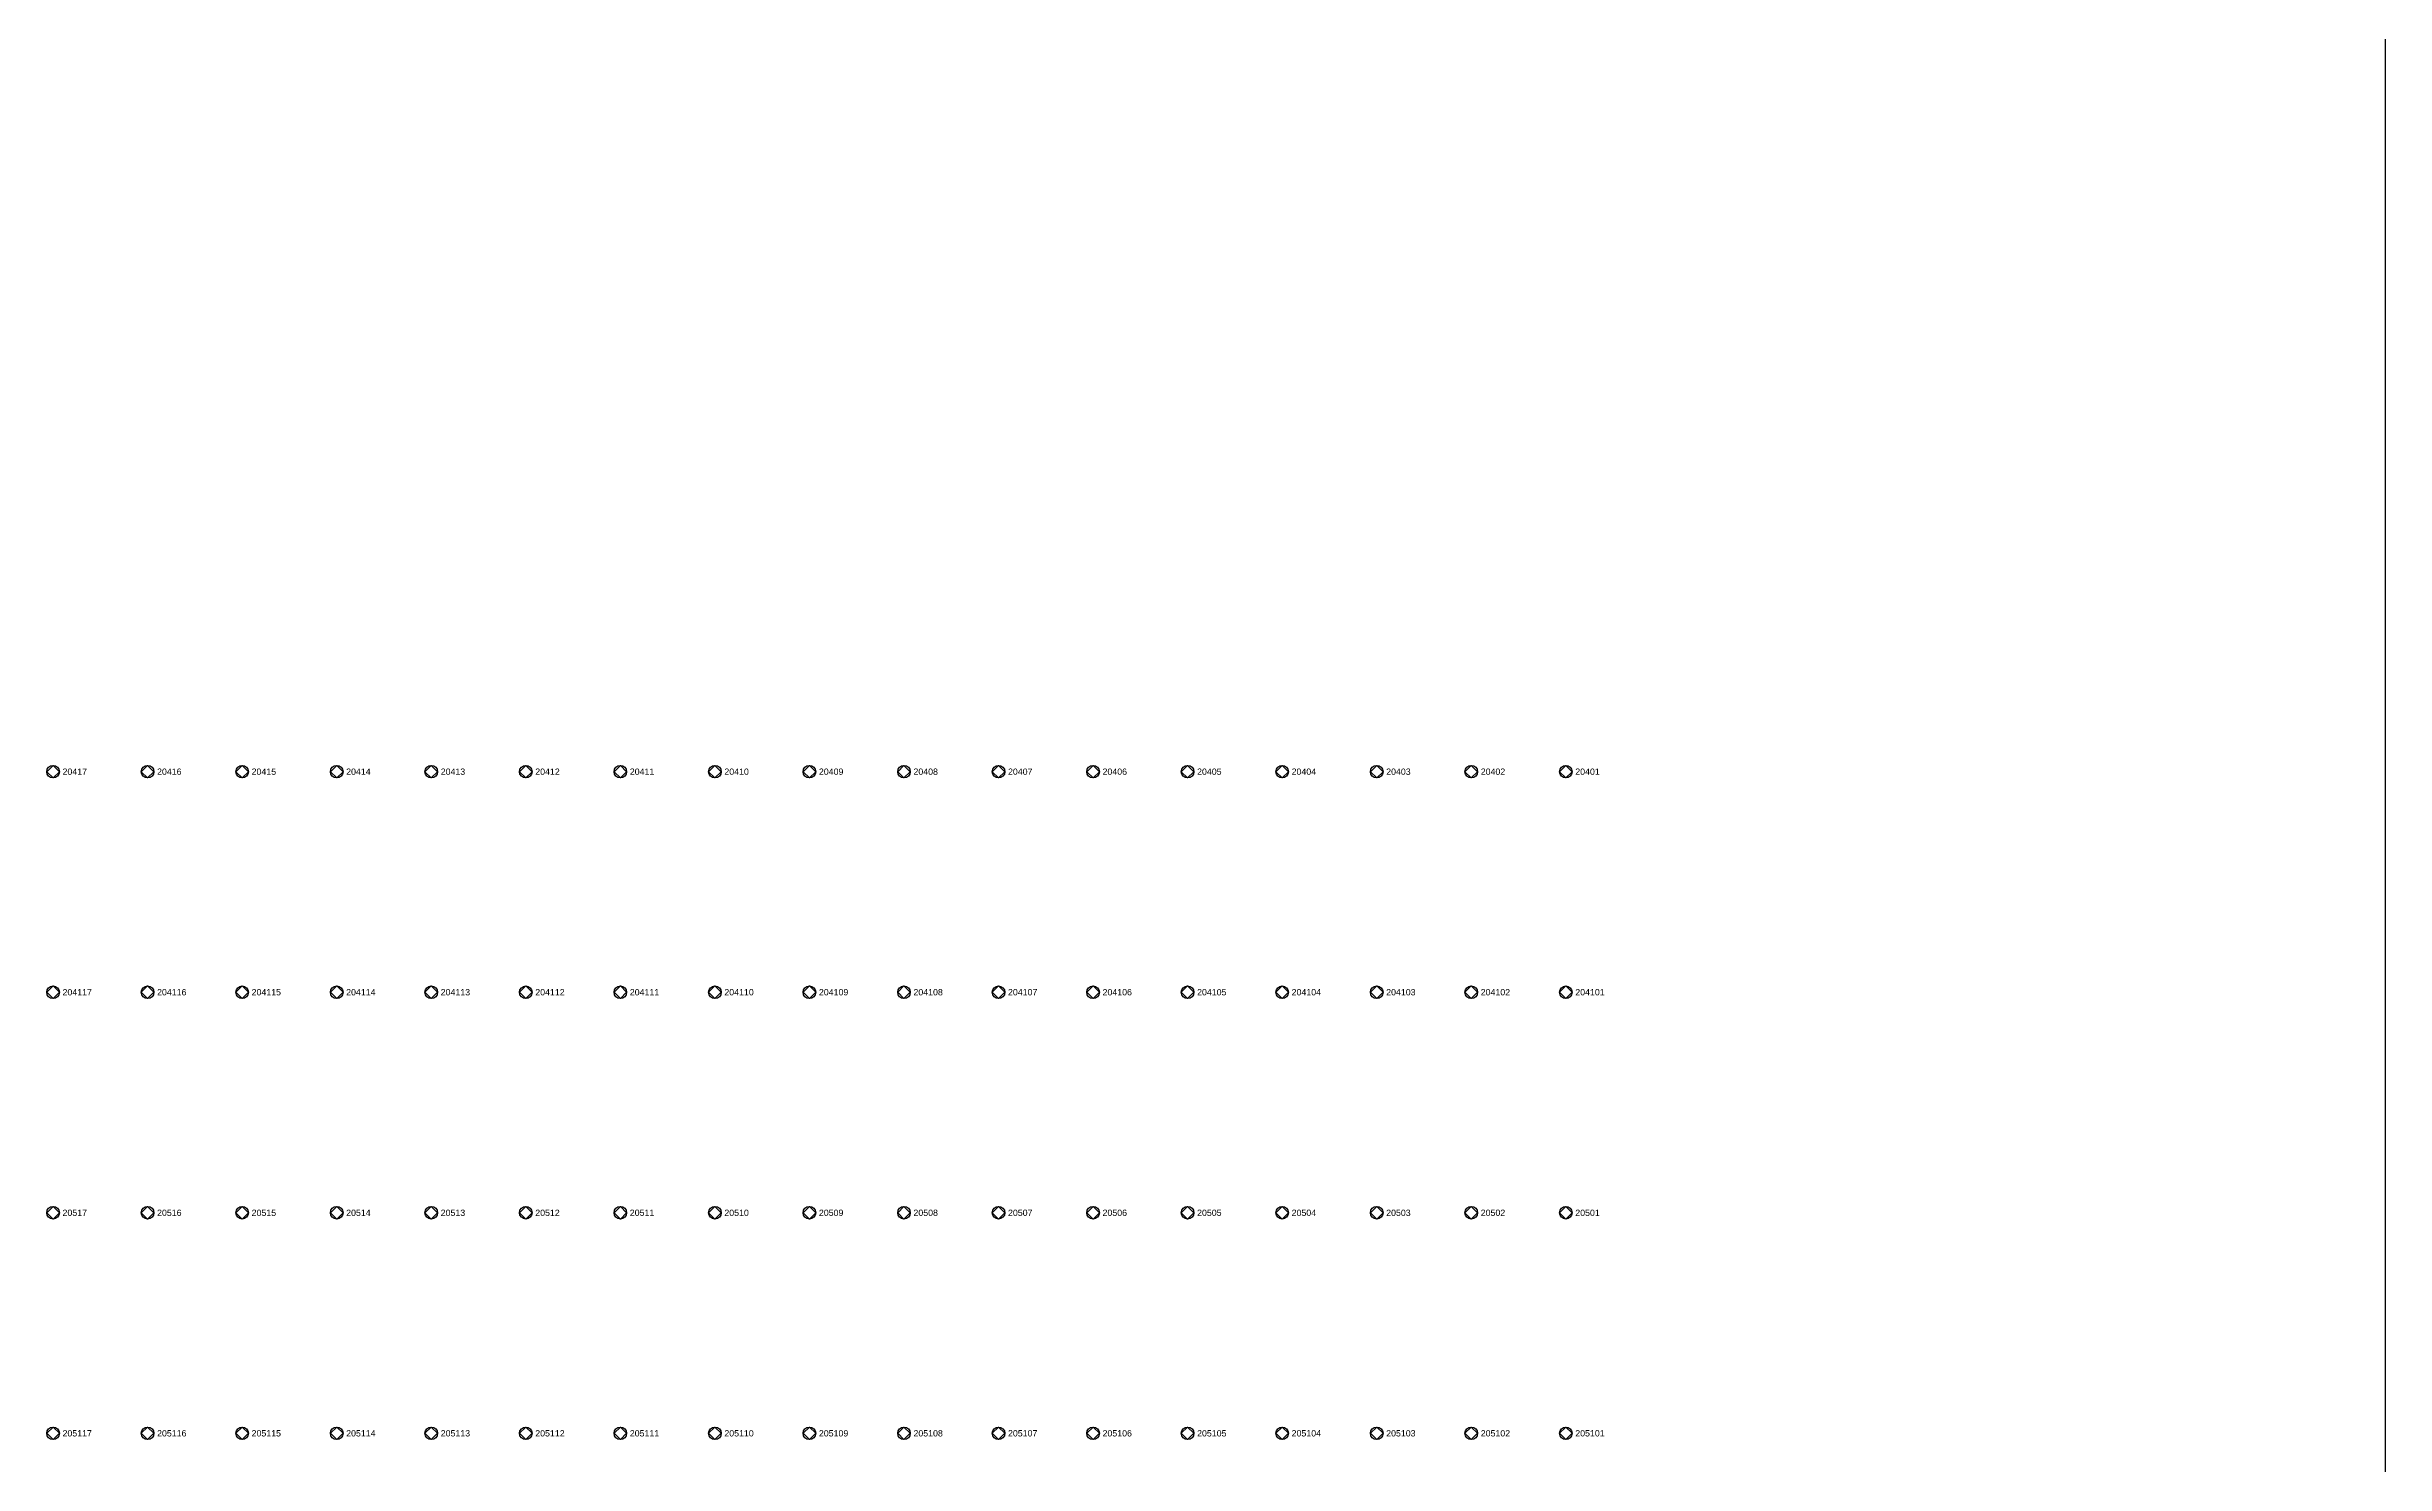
# Model space of a CAD drawing. Extents: x -5 to 376, y -217 to 241.
# Drawn here: x 282 to 376.2, y 126.3 to 183.5 of the extents above; entities that cross this region are included whole.
import ezdxf

# ---------------------------------------------------------------- set-up
doc = ezdxf.new("R2010")
doc.units = 0
for name, color, linetype in [('FIXTURE_INTERFACE_PIN', 4, 'CONTINUOUS'), ('FIXTURE_OUTLINE', 144, 'CONTINUOUS'), ('TESTER_INTERFACE_PIN', 144, 'CONTINUOUS'), ('TESTER_INTERFACE_PIN_LABEL', 144, 'CONTINUOUS')]:
    doc.layers.add(name, color=color, linetype=linetype)
doc.styles.get("Standard").update_dxf_attribs({"font": 'arial.ttf'})

msp = doc.modelspace()

# ---------------------------------------------------------------- linework, layer by layer
at = {"layer": 'FIXTURE_INTERFACE_PIN'}
for centre in [(282.22194, 154.2415), (286.03194, 154.2415), (289.84194, 154.2415), (293.65194, 154.2415), (297.46194, 154.2415), (301.27194, 154.2415), (305.08194, 154.2415), (308.89194, 154.2415), (312.70194, 154.2415), (316.51194, 154.2415), (320.32194, 154.2415), (324.13194, 154.2415), (327.94194, 154.2415), (331.75194, 154.2415), (335.56194, 154.2415), (339.37194, 154.2415), (343.18194, 154.2415), (282.22194, 145.3515), (286.03194, 145.3515), (289.84194, 145.3515), (293.65194, 145.3515), (297.46194, 145.3515), (301.27194, 145.3515), (305.08194, 145.3515), (308.89194, 145.3515), (312.70194, 145.3515), (316.51194, 145.3515), (320.32194, 145.3515), (324.13194, 145.3515), (327.94194, 145.3515), (331.75194, 145.3515), (335.56194, 145.3515), (339.37194, 145.3515), (343.18194, 145.3515), (282.22194, 136.4615), (286.03194, 136.4615), (289.84194, 136.4615), (293.65194, 136.4615), (297.46194, 136.4615), (301.27194, 136.4615), (305.08194, 136.4615), (308.89194, 136.4615), (312.70194, 136.4615), (316.51194, 136.4615), (320.32194, 136.4615), (324.13194, 136.4615), (327.94194, 136.4615), (331.75194, 136.4615), (335.56194, 136.4615), (339.37194, 136.4615), (343.18194, 136.4615), (282.22194, 127.5715), (286.03194, 127.5715), (289.84194, 127.5715), (293.65194, 127.5715), (297.46194, 127.5715), (301.27194, 127.5715), (305.08194, 127.5715), (308.89194, 127.5715), (312.70194, 127.5715), (316.51194, 127.5715), (320.32194, 127.5715), (324.13194, 127.5715), (327.94194, 127.5715), (331.75194, 127.5715), (335.56194, 127.5715), (339.37194, 127.5715), (343.18194, 127.5715)]:
    msp.add_circle(centre, 0.254, dxfattribs=at)
at = {"layer": 'FIXTURE_OUTLINE'}
msp.add_line((376.20194, 240.6015), (376.20194, -216.5985), dxfattribs=at)
at = {"layer": 'TESTER_INTERFACE_PIN'}
for p, q in [((282.22194, 154.4955), (281.96794, 154.2415)), ((281.96794, 154.2415), (282.22194, 153.9875)), ((282.47594, 154.2415), (282.22194, 154.4955)), ((282.22194, 153.9875), (282.47594, 154.2415)), ((286.03194, 154.4955), (285.77794, 154.2415)), ((285.77794, 154.2415), (286.03194, 153.9875)), ((286.28594, 154.2415), (286.03194, 154.4955)), ((286.03194, 153.9875), (286.28594, 154.2415)), ((289.84194, 154.4955), (289.58794, 154.2415)), ((289.58794, 154.2415), (289.84194, 153.9875)), ((290.09594, 154.2415), (289.84194, 154.4955)), ((289.84194, 153.9875), (290.09594, 154.2415)), ((293.65194, 154.4955), (293.39794, 154.2415)), ((293.39794, 154.2415), (293.65194, 153.9875)), ((293.90594, 154.2415), (293.65194, 154.4955)), ((293.65194, 153.9875), (293.90594, 154.2415)), ((297.46194, 154.4955), (297.20794, 154.2415)), ((297.20794, 154.2415), (297.46194, 153.9875)), ((297.71594, 154.2415), (297.46194, 154.4955)), ((297.46194, 153.9875), (297.71594, 154.2415)), ((301.27194, 154.4955), (301.01794, 154.2415)), ((301.01794, 154.2415), (301.27194, 153.9875)), ((301.52594, 154.2415), (301.27194, 154.4955)), ((301.27194, 153.9875), (301.52594, 154.2415)), ((305.08194, 154.4955), (304.82794, 154.2415)), ((304.82794, 154.2415), (305.08194, 153.9875)), ((305.33594, 154.2415), (305.08194, 154.4955)), ((305.08194, 153.9875), (305.33594, 154.2415)), ((308.89194, 154.4955), (308.63794, 154.2415)), ((308.63794, 154.2415), (308.89194, 153.9875)), ((309.14594, 154.2415), (308.89194, 154.4955)), ((308.89194, 153.9875), (309.14594, 154.2415)), ((312.70194, 154.4955), (312.44794, 154.2415)), ((312.44794, 154.2415), (312.70194, 153.9875)), ((312.95594, 154.2415), (312.70194, 154.4955)), ((312.70194, 153.9875), (312.95594, 154.2415)), ((316.51194, 154.4955), (316.25794, 154.2415)), ((316.25794, 154.2415), (316.51194, 153.9875)), ((316.76594, 154.2415), (316.51194, 154.4955)), ((316.51194, 153.9875), (316.76594, 154.2415)), ((320.32194, 154.4955), (320.06794, 154.2415)), ((320.06794, 154.2415), (320.32194, 153.9875)), ((320.57594, 154.2415), (320.32194, 154.4955)), ((320.32194, 153.9875), (320.57594, 154.2415)), ((324.13194, 154.4955), (323.87794, 154.2415)), ((323.87794, 154.2415), (324.13194, 153.9875)), ((324.38594, 154.2415), (324.13194, 154.4955)), ((324.13194, 153.9875), (324.38594, 154.2415)), ((327.94194, 154.4955), (327.68794, 154.2415)), ((327.68794, 154.2415), (327.94194, 153.9875)), ((328.19594, 154.2415), (327.94194, 154.4955)), ((327.94194, 153.9875), (328.19594, 154.2415)), ((331.75194, 154.4955), (331.49794, 154.2415)), ((331.49794, 154.2415), (331.75194, 153.9875)), ((332.00594, 154.2415), (331.75194, 154.4955)), ((331.75194, 153.9875), (332.00594, 154.2415)), ((335.56194, 154.4955), (335.30794, 154.2415)), ((335.30794, 154.2415), (335.56194, 153.9875)), ((335.81594, 154.2415), (335.56194, 154.4955)), ((335.56194, 153.9875), (335.81594, 154.2415)), ((339.37194, 154.4955), (339.11794, 154.2415)), ((339.11794, 154.2415), (339.37194, 153.9875)), ((339.62594, 154.2415), (339.37194, 154.4955)), ((339.37194, 153.9875), (339.62594, 154.2415)), ((343.18194, 154.4955), (342.92794, 154.2415)), ((342.92794, 154.2415), (343.18194, 153.9875)), ((343.43594, 154.2415), (343.18194, 154.4955)), ((343.18194, 153.9875), (343.43594, 154.2415)), ((282.22194, 145.6055), (281.96794, 145.3515)), ((281.96794, 145.3515), (282.22194, 145.0975)), ((282.47594, 145.3515), (282.22194, 145.6055)), ((282.22194, 145.0975), (282.47594, 145.3515)), ((286.03194, 145.6055), (285.77794, 145.3515)), ((285.77794, 145.3515), (286.03194, 145.0975)), ((286.28594, 145.3515), (286.03194, 145.6055)), ((286.03194, 145.0975), (286.28594, 145.3515)), ((289.84194, 145.6055), (289.58794, 145.3515)), ((289.58794, 145.3515), (289.84194, 145.0975)), ((290.09594, 145.3515), (289.84194, 145.6055)), ((289.84194, 145.0975), (290.09594, 145.3515)), ((293.65194, 145.6055), (293.39794, 145.3515)), ((293.39794, 145.3515), (293.65194, 145.0975)), ((293.90594, 145.3515), (293.65194, 145.6055)), ((293.65194, 145.0975), (293.90594, 145.3515)), ((297.46194, 145.6055), (297.20794, 145.3515)), ((297.20794, 145.3515), (297.46194, 145.0975)), ((297.71594, 145.3515), (297.46194, 145.6055)), ((297.46194, 145.0975), (297.71594, 145.3515)), ((301.27194, 145.6055), (301.01794, 145.3515)), ((301.01794, 145.3515), (301.27194, 145.0975)), ((301.52594, 145.3515), (301.27194, 145.6055)), ((301.27194, 145.0975), (301.52594, 145.3515)), ((305.08194, 145.6055), (304.82794, 145.3515)), ((304.82794, 145.3515), (305.08194, 145.0975)), ((305.33594, 145.3515), (305.08194, 145.6055)), ((305.08194, 145.0975), (305.33594, 145.3515)), ((308.89194, 145.6055), (308.63794, 145.3515)), ((308.63794, 145.3515), (308.89194, 145.0975)), ((309.14594, 145.3515), (308.89194, 145.6055)), ((308.89194, 145.0975), (309.14594, 145.3515)), ((312.70194, 145.6055), (312.44794, 145.3515)), ((312.44794, 145.3515), (312.70194, 145.0975)), ((312.95594, 145.3515), (312.70194, 145.6055)), ((312.70194, 145.0975), (312.95594, 145.3515)), ((316.51194, 145.6055), (316.25794, 145.3515)), ((316.25794, 145.3515), (316.51194, 145.0975)), ((316.76594, 145.3515), (316.51194, 145.6055)), ((316.51194, 145.0975), (316.76594, 145.3515)), ((320.32194, 145.6055), (320.06794, 145.3515)), ((320.06794, 145.3515), (320.32194, 145.0975)), ((320.57594, 145.3515), (320.32194, 145.6055)), ((320.32194, 145.0975), (320.57594, 145.3515)), ((324.13194, 145.6055), (323.87794, 145.3515)), ((323.87794, 145.3515), (324.13194, 145.0975)), ((324.38594, 145.3515), (324.13194, 145.6055)), ((324.13194, 145.0975), (324.38594, 145.3515)), ((327.94194, 145.6055), (327.68794, 145.3515)), ((327.68794, 145.3515), (327.94194, 145.0975)), ((328.19594, 145.3515), (327.94194, 145.6055)), ((327.94194, 145.0975), (328.19594, 145.3515)), ((331.75194, 145.6055), (331.49794, 145.3515)), ((331.49794, 145.3515), (331.75194, 145.0975)), ((332.00594, 145.3515), (331.75194, 145.6055)), ((331.75194, 145.0975), (332.00594, 145.3515)), ((335.56194, 145.6055), (335.30794, 145.3515)), ((335.30794, 145.3515), (335.56194, 145.0975)), ((335.81594, 145.3515), (335.56194, 145.6055)), ((335.56194, 145.0975), (335.81594, 145.3515)), ((339.37194, 145.6055), (339.11794, 145.3515)), ((339.11794, 145.3515), (339.37194, 145.0975)), ((339.62594, 145.3515), (339.37194, 145.6055)), ((339.37194, 145.0975), (339.62594, 145.3515)), ((343.18194, 145.6055), (342.92794, 145.3515)), ((342.92794, 145.3515), (343.18194, 145.0975)), ((343.43594, 145.3515), (343.18194, 145.6055)), ((343.18194, 145.0975), (343.43594, 145.3515)), ((282.22194, 136.7155), (281.96794, 136.4615)), ((282.47594, 136.4615), (282.22194, 136.7155)), ((286.03194, 136.7155), (285.77794, 136.4615)), ((286.28594, 136.4615), (286.03194, 136.7155)), ((289.84194, 136.7155), (289.58794, 136.4615)), ((290.09594, 136.4615), (289.84194, 136.7155)), ((293.65194, 136.7155), (293.39794, 136.4615)), ((293.90594, 136.4615), (293.65194, 136.7155)), ((297.46194, 136.7155), (297.20794, 136.4615)), ((297.71594, 136.4615), (297.46194, 136.7155)), ((301.27194, 136.7155), (301.01794, 136.4615)), ((301.52594, 136.4615), (301.27194, 136.7155)), ((305.08194, 136.7155), (304.82794, 136.4615)), ((305.33594, 136.4615), (305.08194, 136.7155)), ((308.89194, 136.7155), (308.63794, 136.4615)), ((309.14594, 136.4615), (308.89194, 136.7155)), ((312.70194, 136.7155), (312.44794, 136.4615)), ((312.95594, 136.4615), (312.70194, 136.7155)), ((316.51194, 136.7155), (316.25794, 136.4615)), ((316.76594, 136.4615), (316.51194, 136.7155)), ((320.32194, 136.7155), (320.06794, 136.4615)), ((320.57594, 136.4615), (320.32194, 136.7155)), ((324.13194, 136.7155), (323.87794, 136.4615)), ((324.38594, 136.4615), (324.13194, 136.7155)), ((327.94194, 136.7155), (327.68794, 136.4615)), ((328.19594, 136.4615), (327.94194, 136.7155)), ((331.75194, 136.7155), (331.49794, 136.4615)), ((332.00594, 136.4615), (331.75194, 136.7155)), ((335.56194, 136.7155), (335.30794, 136.4615)), ((335.81594, 136.4615), (335.56194, 136.7155)), ((339.37194, 136.7155), (339.11794, 136.4615)), ((339.62594, 136.4615), (339.37194, 136.7155)), ((343.18194, 136.7155), (342.92794, 136.4615)), ((343.43594, 136.4615), (343.18194, 136.7155)), ((281.96794, 136.4615), (282.22194, 136.2075)), ((282.22194, 136.2075), (282.47594, 136.4615)), ((285.77794, 136.4615), (286.03194, 136.2075)), ((286.03194, 136.2075), (286.28594, 136.4615)), ((289.58794, 136.4615), (289.84194, 136.2075)), ((289.84194, 136.2075), (290.09594, 136.4615)), ((293.39794, 136.4615), (293.65194, 136.2075)), ((293.65194, 136.2075), (293.90594, 136.4615)), ((297.20794, 136.4615), (297.46194, 136.2075)), ((297.46194, 136.2075), (297.71594, 136.4615)), ((301.01794, 136.4615), (301.27194, 136.2075)), ((301.27194, 136.2075), (301.52594, 136.4615)), ((304.82794, 136.4615), (305.08194, 136.2075)), ((305.08194, 136.2075), (305.33594, 136.4615)), ((308.63794, 136.4615), (308.89194, 136.2075)), ((308.89194, 136.2075), (309.14594, 136.4615)), ((312.44794, 136.4615), (312.70194, 136.2075)), ((312.70194, 136.2075), (312.95594, 136.4615)), ((316.25794, 136.4615), (316.51194, 136.2075)), ((316.51194, 136.2075), (316.76594, 136.4615)), ((320.06794, 136.4615), (320.32194, 136.2075)), ((320.32194, 136.2075), (320.57594, 136.4615)), ((323.87794, 136.4615), (324.13194, 136.2075)), ((324.13194, 136.2075), (324.38594, 136.4615)), ((327.68794, 136.4615), (327.94194, 136.2075)), ((327.94194, 136.2075), (328.19594, 136.4615)), ((331.49794, 136.4615), (331.75194, 136.2075)), ((331.75194, 136.2075), (332.00594, 136.4615)), ((335.30794, 136.4615), (335.56194, 136.2075)), ((335.56194, 136.2075), (335.81594, 136.4615)), ((339.11794, 136.4615), (339.37194, 136.2075)), ((339.37194, 136.2075), (339.62594, 136.4615)), ((342.92794, 136.4615), (343.18194, 136.2075)), ((343.18194, 136.2075), (343.43594, 136.4615)), ((282.22194, 127.8255), (281.96794, 127.5715)), ((281.96794, 127.5715), (282.22194, 127.3175)), ((282.47594, 127.5715), (282.22194, 127.8255)), ((282.22194, 127.3175), (282.47594, 127.5715)), ((286.03194, 127.8255), (285.77794, 127.5715)), ((285.77794, 127.5715), (286.03194, 127.3175)), ((286.28594, 127.5715), (286.03194, 127.8255)), ((286.03194, 127.3175), (286.28594, 127.5715)), ((289.84194, 127.8255), (289.58794, 127.5715)), ((289.58794, 127.5715), (289.84194, 127.3175)), ((290.09594, 127.5715), (289.84194, 127.8255)), ((289.84194, 127.3175), (290.09594, 127.5715)), ((293.65194, 127.8255), (293.39794, 127.5715)), ((293.39794, 127.5715), (293.65194, 127.3175)), ((293.90594, 127.5715), (293.65194, 127.8255)), ((293.65194, 127.3175), (293.90594, 127.5715)), ((297.46194, 127.8255), (297.20794, 127.5715)), ((297.20794, 127.5715), (297.46194, 127.3175)), ((297.71594, 127.5715), (297.46194, 127.8255)), ((297.46194, 127.3175), (297.71594, 127.5715)), ((301.27194, 127.8255), (301.01794, 127.5715)), ((301.01794, 127.5715), (301.27194, 127.3175)), ((301.52594, 127.5715), (301.27194, 127.8255)), ((301.27194, 127.3175), (301.52594, 127.5715)), ((305.08194, 127.8255), (304.82794, 127.5715)), ((304.82794, 127.5715), (305.08194, 127.3175)), ((305.33594, 127.5715), (305.08194, 127.8255)), ((305.08194, 127.3175), (305.33594, 127.5715)), ((308.89194, 127.8255), (308.63794, 127.5715)), ((308.63794, 127.5715), (308.89194, 127.3175)), ((309.14594, 127.5715), (308.89194, 127.8255)), ((308.89194, 127.3175), (309.14594, 127.5715)), ((312.70194, 127.8255), (312.44794, 127.5715)), ((312.44794, 127.5715), (312.70194, 127.3175)), ((312.95594, 127.5715), (312.70194, 127.8255)), ((312.70194, 127.3175), (312.95594, 127.5715)), ((316.51194, 127.8255), (316.25794, 127.5715)), ((316.25794, 127.5715), (316.51194, 127.3175)), ((316.76594, 127.5715), (316.51194, 127.8255)), ((316.51194, 127.3175), (316.76594, 127.5715)), ((320.32194, 127.8255), (320.06794, 127.5715)), ((320.06794, 127.5715), (320.32194, 127.3175)), ((320.57594, 127.5715), (320.32194, 127.8255)), ((320.32194, 127.3175), (320.57594, 127.5715)), ((324.13194, 127.8255), (323.87794, 127.5715)), ((323.87794, 127.5715), (324.13194, 127.3175)), ((324.38594, 127.5715), (324.13194, 127.8255)), ((324.13194, 127.3175), (324.38594, 127.5715)), ((327.94194, 127.8255), (327.68794, 127.5715)), ((327.68794, 127.5715), (327.94194, 127.3175)), ((328.19594, 127.5715), (327.94194, 127.8255)), ((327.94194, 127.3175), (328.19594, 127.5715)), ((331.75194, 127.8255), (331.49794, 127.5715)), ((331.49794, 127.5715), (331.75194, 127.3175)), ((332.00594, 127.5715), (331.75194, 127.8255)), ((331.75194, 127.3175), (332.00594, 127.5715)), ((335.56194, 127.8255), (335.30794, 127.5715)), ((335.30794, 127.5715), (335.56194, 127.3175)), ((335.81594, 127.5715), (335.56194, 127.8255)), ((335.56194, 127.3175), (335.81594, 127.5715)), ((339.37194, 127.8255), (339.11794, 127.5715)), ((339.11794, 127.5715), (339.37194, 127.3175)), ((339.62594, 127.5715), (339.37194, 127.8255)), ((339.37194, 127.3175), (339.62594, 127.5715)), ((343.18194, 127.8255), (342.92794, 127.5715)), ((342.92794, 127.5715), (343.18194, 127.3175)), ((343.43594, 127.5715), (343.18194, 127.8255)), ((343.18194, 127.3175), (343.43594, 127.5715))]:
    msp.add_line(p, q, dxfattribs=at)

# ---------------------------------------------------------------- texts
at = {"layer": 'TESTER_INTERFACE_PIN_LABEL'}
for s, p in [('20417', (282.60294, 154.1145)), ('20416', (286.41294, 154.1145)), ('20415', (290.22294, 154.1145)), ('20414', (294.03294, 154.1145)), ('20413', (297.84294, 154.1145)), ('20412', (301.65294, 154.1145)), ('20411', (305.46294, 154.1145)), ('20410', (309.27294, 154.1145)), ('20409', (313.08294, 154.1145)), ('20408', (316.89294, 154.1145)), ('20407', (320.70294, 154.1145)), ('20406', (324.51294, 154.1145)), ('20405', (328.32294, 154.1145)), ('20404', (332.13294, 154.1145)), ('20403', (335.94294, 154.1145)), ('20402', (339.75294, 154.1145)), ('20401', (343.56294, 154.1145)), ('204117', (282.60294, 145.2245)), ('204116', (286.41294, 145.2245)), ('204115', (290.22294, 145.2245)), ('204114', (294.03294, 145.2245)), ('204113', (297.84294, 145.2245)), ('204112', (301.65294, 145.2245)), ('204111', (305.46294, 145.2245)), ('204110', (309.27294, 145.2245)), ('204109', (313.08294, 145.2245)), ('204108', (316.89294, 145.2245)), ('204107', (320.70294, 145.2245)), ('204106', (324.51294, 145.2245)), ('204105', (328.32294, 145.2245)), ('204104', (332.13294, 145.2245)), ('204103', (335.94294, 145.2245)), ('204102', (339.75294, 145.2245)), ('204101', (343.56294, 145.2245)), ('20517', (282.60294, 136.3345)), ('20516', (286.41294, 136.3345)), ('20515', (290.22294, 136.3345)), ('20514', (294.03294, 136.3345)), ('20513', (297.84294, 136.3345)), ('20512', (301.65294, 136.3345)), ('20511', (305.46294, 136.3345)), ('20510', (309.27294, 136.3345)), ('20509', (313.08294, 136.3345)), ('20508', (316.89294, 136.3345)), ('20507', (320.70294, 136.3345)), ('20506', (324.51294, 136.3345)), ('20505', (328.32294, 136.3345)), ('20504', (332.13294, 136.3345)), ('20503', (335.94294, 136.3345)), ('20502', (339.75294, 136.3345)), ('20501', (343.56294, 136.3345)), ('205117', (282.60294, 127.4445)), ('205116', (286.41294, 127.4445)), ('205115', (290.22294, 127.4445)), ('205114', (294.03294, 127.4445)), ('205113', (297.84294, 127.4445)), ('205112', (301.65294, 127.4445)), ('205111', (305.46294, 127.4445)), ('205110', (309.27294, 127.4445)), ('205109', (313.08294, 127.4445)), ('205108', (316.89294, 127.4445)), ('205107', (320.70294, 127.4445)), ('205106', (324.51294, 127.4445)), ('205105', (328.32294, 127.4445)), ('205104', (332.13294, 127.4445)), ('205103', (335.94294, 127.4445)), ('205102', (339.75294, 127.4445)), ('205101', (343.56294, 127.4445))]:
    msp.add_text(s, height=0.254, dxfattribs=at).set_placement(p)

doc.saveas('drawing.dxf')
